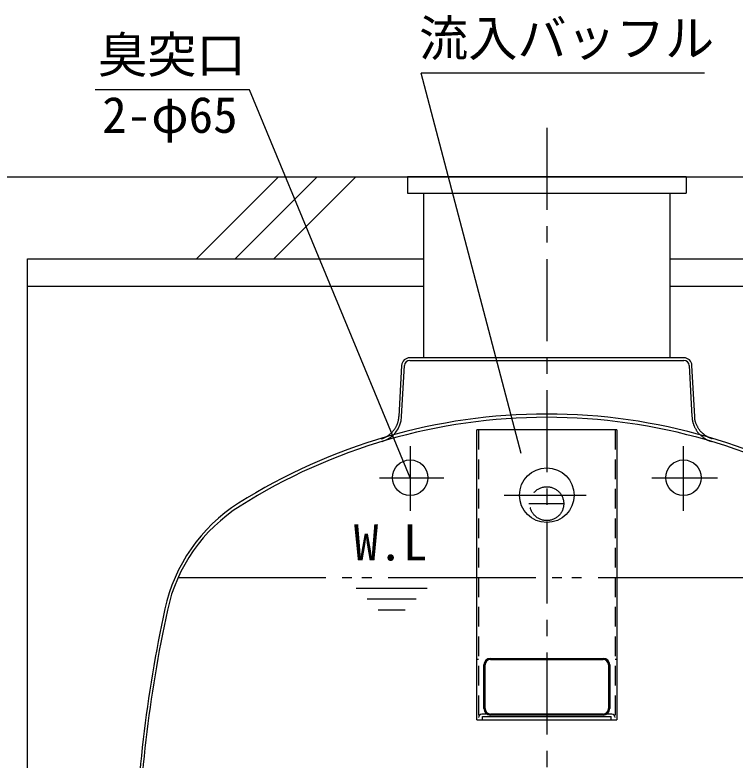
# Model space of a CAD drawing. Units: millimetres, scale not verified. Extents: x -8910 to 8910, y -6308 to 6308.
# Drawn here: x 310 to 1627, y -2621 to -1257 of the extents above; entities that cross this region are included whole.
import ezdxf
from ezdxf.enums import TextEntityAlignment as Align

# ---------------------------------------------------------------- set-up
doc = ezdxf.new("R2010")
doc.units = ezdxf.units.MM
doc.header["$LTSCALE"] = 30
for name, pattern in [('CHAIN1', [8, 5, -1, 1, -1]), ('DASHED1', [1.8, 1.2, -0.6]), ('DASHED3', [4, 3, -1]), ('DOUBLE_CHAIN2', [12.8, 9, -1, 0.6, -0.6, 0.6, -1])]:
    doc.linetypes.add(name, pattern=pattern)
for name, color, linetype, lineweight in [('0-0_09', 3, 'Continuous', 25), ('0-1_躯体', 3, 'Continuous', 25), ('0-2_空気管', 3, 'Continuous', 25), ('0-4_機器', 2, 'Continuous', 25), ('0-5_文字', 7, 'Continuous', 25), ('0-6_08', 2, 'Continuous', 25)]:
    doc.layers.add(name, color=color, linetype=linetype, lineweight=lineweight)
doc.styles.add('ＭＳ ゴシック', font='')
doc.styles.get('ＭＳ ゴシック').set_extended_font_data('MS Gothic')

msp = doc.modelspace()

# ---------------------------------------------------------------- linework, layer by layer
at = {"layer": '0-0_09'}
for p, q in [((1057.66, -1884.37), (1057.66, -1583.42)), ((1507.66, -1583.42), (1507.66, -1884.37)), ((1533.18, -1884.37), (1032.15, -1884.37)), ((1032.15, -1889.37), (1533.18, -1889.37)), ((1017.18, -1898.58), (1012.13, -1991.93)), ((1017.12, -1992.19), (1022.17, -1898.84)), ((1543.16, -1898.84), (1548.21, -1992.19)), ((1553.2, -1991.93), (1548.15, -1898.58)), ((1581.81, -2036.88), (1582.33, -2037.04)), ((1582.33, -2037.04), (1583.8, -2037.48))]:
    msp.add_line(p, q, dxfattribs=at)
for points in [[(1003.75, -2015.81), (1004.32, -2015), (1004.87, -2014.18), (1005.4, -2013.35), (1005.91, -2012.51), (1006.4, -2011.65), (1006.88, -2010.79), (1007.33, -2009.91), (1007.77, -2009.03), (1008.18, -2008.13), (1008.58, -2007.23), (1008.96, -2006.32), (1009.31, -2005.41), (1009.65, -2004.49), (1009.96, -2003.59), (1010.25, -2002.7), (1010.51, -2001.83), (1010.75, -2000.99), (1010.96, -2000.17), (1011.15, -1999.39), (1011.31, -1998.65), (1011.45, -1997.95), (1011.57, -1997.28), (1011.67, -1996.65), (1011.76, -1996.06), (1011.83, -1995.51), (1011.89, -1994.99), (1011.94, -1994.52), (1011.98, -1994.09), (1012.01, -1993.7), (1012.04, -1993.36), (1012.06, -1993.05), (1012.08, -1992.78), (1012.09, -1992.56), (1012.13, -1991.93)], [(1548.21, -1992.19), (1548.24, -1992.82), (1548.26, -1993.08), (1548.27, -1993.39), (1548.3, -1993.75), (1548.32, -1994.14), (1548.35, -1994.56), (1548.39, -1995.01), (1548.43, -1995.46), (1548.48, -1995.93), (1548.53, -1996.39), (1548.59, -1996.87), (1548.67, -1997.35), (1548.75, -1997.86), (1548.85, -1998.39), (1548.97, -1998.96), (1549.1, -1999.56), (1549.26, -2000.22), (1549.44, -2000.93), (1549.63, -2001.67), (1549.84, -2002.45), (1550.06, -2003.23), (1550.29, -2004.02), (1550.52, -2004.79), (1550.74, -2005.52), (1550.96, -2006.22), (1551.18, -2006.86), (1551.39, -2007.46), (1551.61, -2008.04), (1551.84, -2008.61), (1552.09, -2009.2), (1552.38, -2009.82), (1552.7, -2010.49), (1553.07, -2011.23), (1553.5, -2012.05), (1553.97, -2012.94), (1554.47, -2013.88), (1555.01, -2014.84), (1555.57, -2015.82), (1556.14, -2016.8)], [(1565.41, -2020.52), (1564.7, -2019.81), (1564.03, -2019.12), (1563.41, -2018.44), (1562.83, -2017.77), (1562.29, -2017.1), (1561.76, -2016.4), (1561.25, -2015.67), (1560.75, -2014.9), (1560.24, -2014.06), (1559.72, -2013.14), (1559.18, -2012.14), (1558.62, -2011.07), (1558.06, -2009.95), (1557.51, -2008.8), (1556.97, -2007.64), (1556.46, -2006.5), (1555.98, -2005.39), (1555.55, -2004.33), (1555.17, -2003.35), (1554.85, -2002.43), (1554.57, -2001.57), (1554.33, -2000.75), (1554.13, -1999.97), (1553.96, -1999.22), (1553.82, -1998.49), (1553.7, -1997.77), (1553.6, -1997.04), (1553.52, -1996.33), (1553.44, -1995.64), (1553.39, -1994.98), (1553.34, -1994.36), (1553.31, -1993.81), (1553.28, -1993.32), (1553.2, -1991.93)], [(980.09, -2032.69), (980.51, -2032.56), (980.69, -2032.51), (980.91, -2032.44), (981.16, -2032.36), (981.46, -2032.27), (981.79, -2032.16), (982.16, -2032.04), (982.57, -2031.89), (983.01, -2031.73), (983.49, -2031.55), (984.01, -2031.36), (984.57, -2031.13), (985.15, -2030.89), (985.78, -2030.61), (986.43, -2030.31), (987.11, -2029.98), (987.83, -2029.61), (988.57, -2029.21), (989.33, -2028.78), (990.11, -2028.32), (990.91, -2027.83), (991.71, -2027.31), (992.52, -2026.77), (993.32, -2026.21), (994.12, -2025.63), (994.9, -2025.03), (995.67, -2024.41), (996.43, -2023.78), (997.17, -2023.13), (997.9, -2022.47), (998.61, -2021.79), (999.31, -2021.09), (1000, -2020.38), (1000.66, -2019.65), (1001.31, -2018.91), (1001.95, -2018.15), (1002.57, -2017.39), (1003.17, -2016.6), (1003.75, -2015.81)], [(1556.14, -2016.8), (1556.72, -2017.74), (1557.3, -2018.65), (1557.87, -2019.5), (1558.44, -2020.3), (1559.02, -2021.07), (1559.63, -2021.81), (1560.28, -2022.55), (1560.99, -2023.3), (1561.76, -2024.07), (1562.61, -2024.88), (1563.55, -2025.73), (1564.56, -2026.61), (1565.63, -2027.51), (1566.72, -2028.41), (1567.83, -2029.29), (1568.93, -2030.14), (1570.01, -2030.95), (1571.03, -2031.69), (1572, -2032.35), (1572.9, -2032.95), (1573.76, -2033.47), (1574.58, -2033.94), (1575.36, -2034.37), (1576.13, -2034.75), (1576.88, -2035.09), (1577.64, -2035.41), (1578.39, -2035.71), (1579.14, -2035.99), (1579.87, -2036.25), (1580.56, -2036.48), (1581.21, -2036.69), (1581.81, -2036.88)], [(1585.24, -2032.69), (1584.7, -2032.53), (1584.47, -2032.46), (1584.2, -2032.38), (1583.9, -2032.28), (1583.56, -2032.18), (1583.2, -2032.06), (1582.82, -2031.94), (1582.42, -2031.8), (1582.03, -2031.66), (1581.63, -2031.52), (1581.23, -2031.36), (1580.82, -2031.19), (1580.4, -2031.01), (1579.96, -2030.81), (1579.48, -2030.59), (1578.98, -2030.34), (1578.44, -2030.06), (1577.86, -2029.76), (1577.25, -2029.43), (1576.62, -2029.08), (1575.98, -2028.72), (1575.34, -2028.36), (1574.72, -2027.99), (1574.12, -2027.64), (1573.56, -2027.3), (1573.04, -2026.98), (1572.56, -2026.66), (1572.1, -2026.35), (1571.65, -2026.02), (1571.19, -2025.68), (1570.71, -2025.29), (1570.19, -2024.87), (1569.62, -2024.39), (1568.99, -2023.84), (1568.32, -2023.24), (1567.61, -2022.6), (1566.88, -2021.92), (1566.14, -2021.23), (1565.41, -2020.52)]]:
    msp.add_lwpolyline(points, dxfattribs=at)
for centre, radius, start, end in [((1032.15, -1899.37), 15, 90, 177), ((1032.15, -1899.37), 10, 90, 177), ((1533.18, -1899.37), 15, 3, 90), ((1533.18, -1899.37), 10, 3, 90), ((967.19, -1989.58), 50, 286.666, 357)]:
    msp.add_arc(centre, radius, start, end, dxfattribs=at)
at = {"layer": '0-1_躯体'}
for p, q in [((1537.66, -1553.42), (1027.66, -1553.42)), ((1154.66, -2546.68), (1154.66, -2016.37)), ((1410.66, -2016.37), (1154.66, -2016.37)), ((1410.66, -2016.37), (1410.66, -2546.68)), ((1179.66, -2434.37), (1385.66, -2434.37)), ((1179.66, -2436.37), (1385.66, -2436.37)), ((1167.66, -2526.37), (1167.66, -2446.37)), ((1169.66, -2526.37), (1169.66, -2446.37)), ((1395.66, -2446.37), (1395.66, -2526.37)), ((1397.66, -2446.37), (1397.66, -2526.37)), ((1154.66, -2546.68), (1410.66, -2546.68)), ((1173.03, -2536.37), (1163.66, -2536.37)), ((1385.68, -2536.37), (1179.66, -2536.37)), ((1385.66, -2538.37), (1179.66, -2538.37)), ((1401.66, -2536.37), (1392.3, -2536.37)), ((1400.4, -2546.68), (1400.4, -2540.62))]:
    msp.add_line(p, q, dxfattribs=at)
at = {"layer": '0-1_躯体', "linetype": 'DASHED1'}
for p, q in [((1157.66, -2016.37), (1157.66, -2546.68)), ((1407.66, -2016.37), (1407.66, -2546.68)), ((1157.66, -2436.37), (1154.66, -2436.37)), ((1410.66, -2436.37), (1407.66, -2436.37))]:
    msp.add_line(p, q, dxfattribs=at)
at = {"layer": '0-1_躯体'}
msp.add_lwpolyline([(1164.93, -2546.68), (1164.93, -2540.62), (1400.4, -2540.62)], dxfattribs=at)
for centre, radius, start, end in [((1179.66, -2446.37), 12, 90, 180), ((1179.66, -2446.37), 10, 90, 180), ((1385.66, -2446.37), 12, 0, 90), ((1385.66, -2446.37), 10, 0, 90), ((1179.66, -2526.37), 12, 180, 270), ((1179.66, -2526.37), 10, 180, 270), ((1385.66, -2526.37), 10, 270, 0), ((1385.66, -2526.37), 12, 270, 0), ((1163.66, -2542.37), 6, 90, 180), ((1401.66, -2542.37), 6, 0, 90)]:
    msp.add_arc(centre, radius, start, end, dxfattribs=at)
at = {"layer": '0-2_空気管', "linetype": 'CHAIN1'}
for p, q in [((1282.66, -1463.77), (1282.66, -3799.06)), ((1032.66, -2046.03), (1032.66, -2164.54)), ((1532.67, -2164.54), (1532.67, -2046.03)), ((976.81, -2103.9), (1094.19, -2103.9)), ((1474.99, -2103.9), (1595.18, -2103.9)), ((1204.93, -2135.9), (1363.96, -2135.9))]:
    msp.add_line(p, q, dxfattribs=at)
at = {"layer": '0-2_空気管', "linetype": 'DASHED3'}
msp.add_line((1314.66, -2151.4), (1249.66, -2151.4), dxfattribs=at)
at = {"layer": '0-2_空気管', "linetype": 'DOUBLE_CHAIN2'}
msp.add_line((608.35, -2286.4), (1956.98, -2286.4), dxfattribs=at)
at = {"layer": '0-2_空気管'}
for centre, radius in [((1032.66, -2103.9), 32.5), ((1532.67, -2103.9), 32.5), ((1282.66, -2135.9), 50)]:
    msp.add_circle(centre, radius, dxfattribs=at)
at = {"layer": '0-2_空気管', "linetype": 'DASHED3'}
msp.add_circle((1282.66, -2151.4), 31, dxfattribs=at)
at = {"layer": '0-2_空気管'}
for centre, radius, start, end in [((1282.66, -3043.4), 1056, 90, 122.294), ((1282.66, -3043.4), 1056, 57.706, 90), ((1282.66, -3043.4), 1050, 90, 122.294), ((1282.66, -3043.4), 1050, 57.706, 90), ((883.15, -2408.66), 306, 122.5569, 167.799), ((881.97, -2409.41), 300, 122.294, 167.825), ((3032.49, -2873.4), 2505, 167.799, 178.863), ((3032.49, -2873.4), 2500, 167.825, 178.863)]:
    msp.add_arc(centre, radius, start, end, dxfattribs=at)
at = {"layer": '0-4_機器'}
for p, q in [((82.66, -1553.42), (3013.29, -1553.42)), ((641.87, -1703.42), (791.87, -1553.42)), ((712.58, -1703.42), (862.58, -1553.42)), ((783.29, -1703.42), (933.29, -1553.42)), ((332.66, -1703.42), (1057.66, -1703.42)), ((1507.66, -1703.42), (2532.66, -1703.42)), ((332.66, -1753.42), (1057.66, -1753.42)), ((1507.66, -1753.42), (2532.66, -1753.42))]:
    msp.add_line(p, q, dxfattribs=at)
at = {"layer": '0-4_機器', "color": 3}
for p, q in [((1027.66, -1553.42), (1537.66, -1553.42)), ((1027.66, -1553.42), (1027.66, -1583.42)), ((1537.66, -1553.42), (1537.66, -1583.42)), ((1027.66, -1583.42), (1537.66, -1583.42))]:
    msp.add_line(p, q, dxfattribs=at)
at = {"layer": '0-5_文字', "color": 3}
for p, q in [((1570.95, -1363.49), (1052.95, -1363.49)), ((1235.59, -2059.55), (1052.95, -1363.49)), ((738.81, -1393.89), (456.85, -1393.89)), ((1032.66, -2103.9), (738.81, -1393.89)), ((1063.72, -2306.39), (934.22, -2306.39)), ((1043.72, -2326.39), (954.22, -2326.39)), ((1023.72, -2346.39), (974.22, -2346.39))]:
    msp.add_line(p, q, dxfattribs=at)
at = {"layer": '0-6_08'}
msp.add_line((332.66, -3743.4), (332.66, -1703.42), dxfattribs=at)

# ---------------------------------------------------------------- texts
at = {"layer": '0-5_文字', "color": 4, "style": 'ＭＳ ゴシック'}
for s, p in [('流入バッフル', (1048.95, -1352.49)), ('臭突口', (461.85, -1382.89)), ('2-φ65', (469.44, -1492.69)), ('W.L', (929.72, -2275.01))]:
    msp.add_text(s, height=65.98, dxfattribs=at).set_placement(p, align=Align.BOTTOM_LEFT)

doc.saveas('drawing.dxf')
